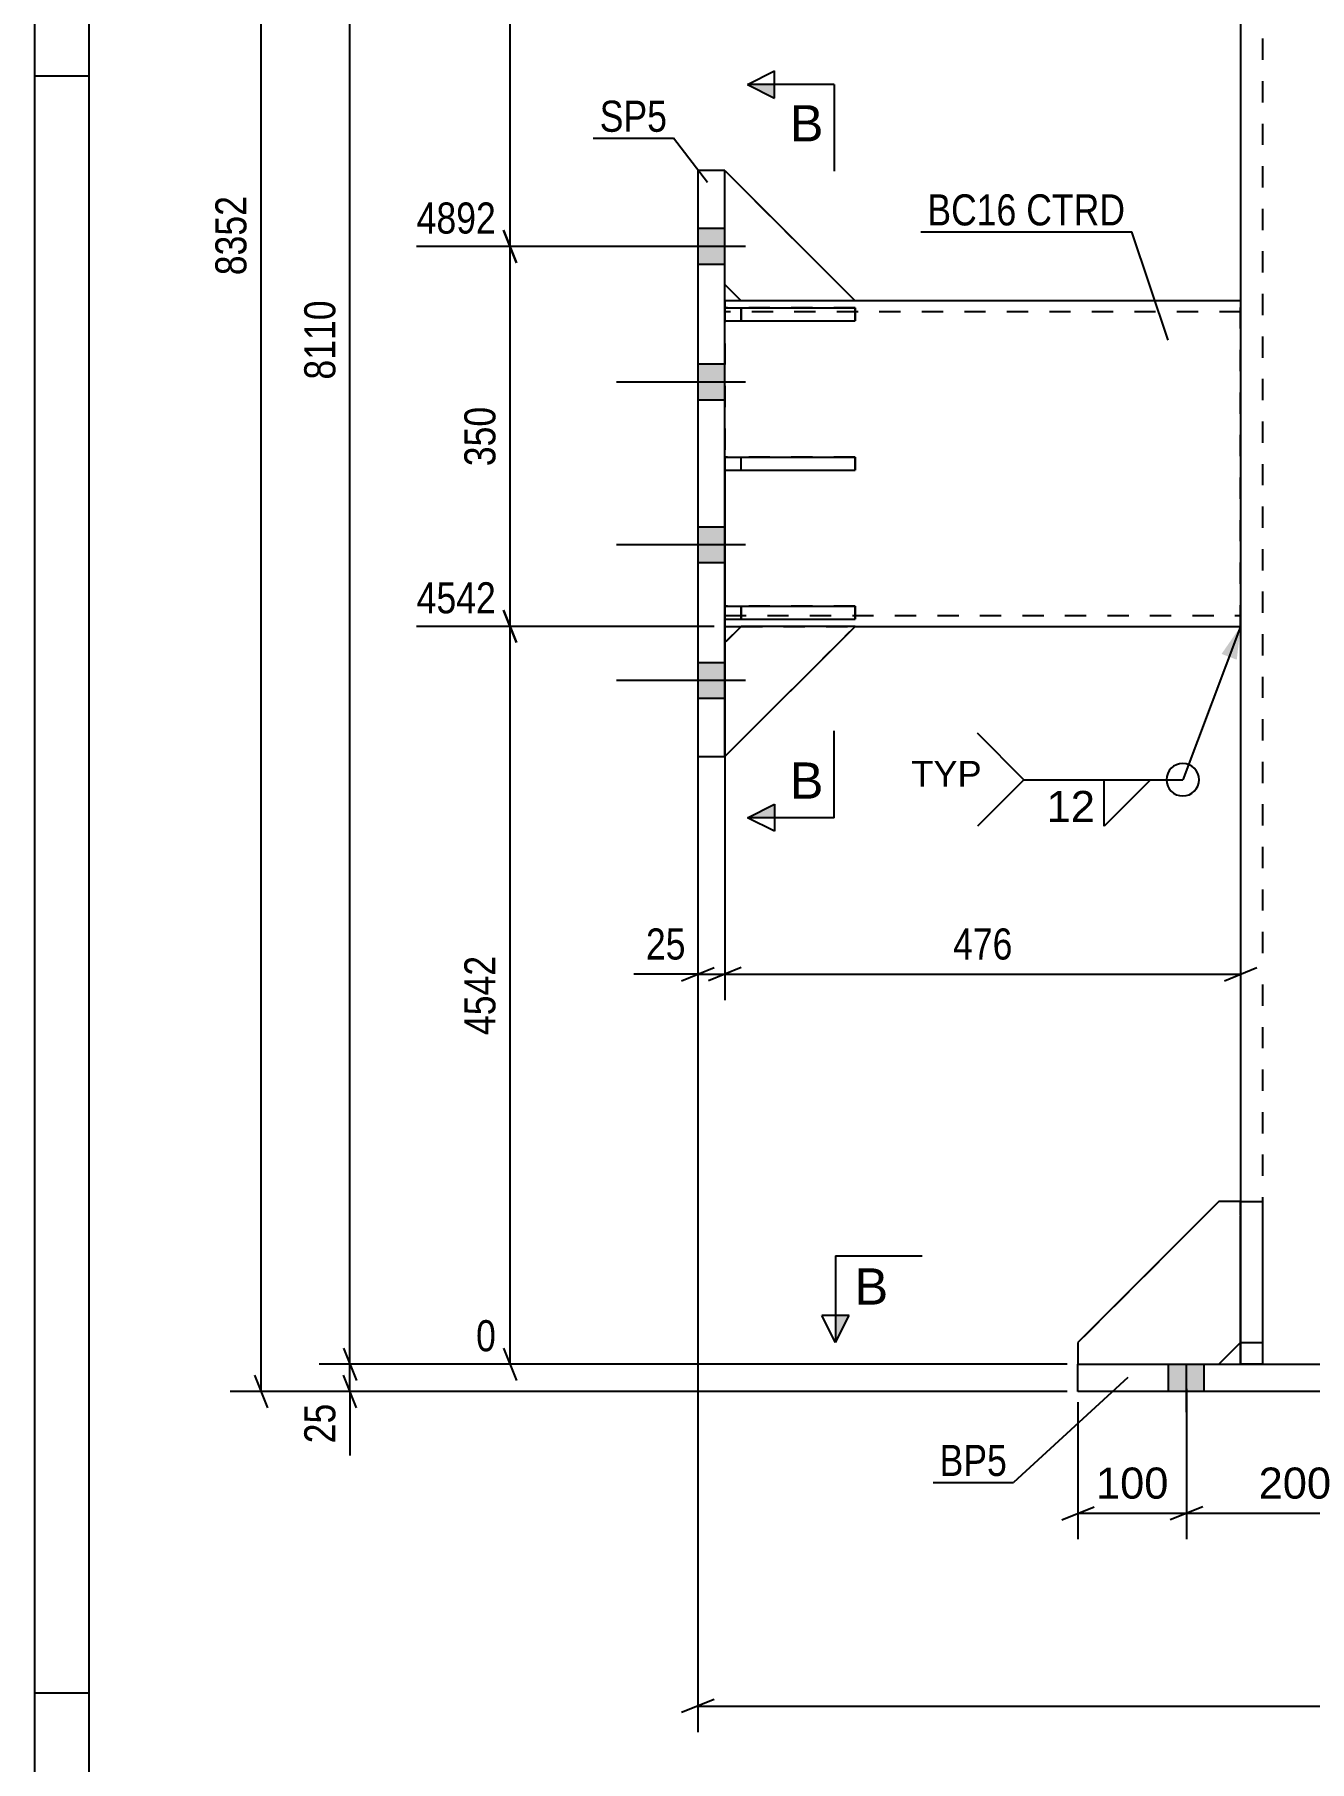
# Model space of a CAD drawing. Header units: millimetres. Extents: x -136 to 458, y -179 to 241.
# Drawn here: x -136.2 to -18.7, y -36.6 to 122.5 of the extents above; entities that cross this region are included whole.
import ezdxf

# ---------------------------------------------------------------- set-up
doc = ezdxf.new("R2010")
doc.units = ezdxf.units.MM
doc.linetypes.add('DXK_LINE_DOT2', pattern=[3.9198, 1.9599, -1.9599])
doc.styles.add('Arial', font='ARIAL.TTF', dxfattribs={"height": 0.2})
doc.styles.add('Arial Narrow', font='ARIALN.TTF', dxfattribs={"height": 0.2})

# ---------------------------------------------------------------- blocks, each defined once
blk = doc.blocks.new('Unknown-284876647-1134')
at = {"color": 5, "linetype": 'Continuous'}
for p, q in [((-136.22, 240.69), (-136.22, -179.31)), ((-131.22, 235.69), (-131.22, -174.31)), ((-131.22, 118.69), (-136.22, 118.69)), ((-131.22, -30.31), (-136.22, -30.31))]:
    blk.add_line(p, q, dxfattribs=at)
blk = doc.blocks.new('Part-284876647-1857 - 1855')
at = {"color": 2, "linetype": 'Continuous'}
for p, q in [((-25, 15), (-25, 0)), ((-25, 15), (-23, 15)), ((-23, 15), (-23, 0)), ((-25, 2), (-23, 2)), ((-25, 0), (-23, 0))]:
    blk.add_line(p, q, dxfattribs=at)
blk = doc.blocks.new('Part-284876647-1859 - 1855')
at = {"color": 2, "linetype": 'Continuous'}
for p, q in [((-27, 15), (-40, 2)), ((-25, 15), (-27, 15)), ((-40, 2), (-40, 0)), ((-27, 0), (-25, 2))]:
    blk.add_line(p, q, dxfattribs=at)
at = {"color": 7, "linetype": 'DXK_LINE_DOT2'}
for p, q in [((-25, 15), (-25, 2)), ((-40, 0), (-27, 0))]:
    blk.add_line(p, q, dxfattribs=at)
blk = doc.blocks.new('Part-284876647-1864 - 1855')
at = {"color": 2, "linetype": 'Continuous'}
for p, q in [((-40, -2.5), (-40, 0)), ((-40, 0), (40, 0)), ((40, 0), (40, -2.5)), ((40, -2.5), (-40, -2.5))]:
    blk.add_line(p, q, dxfattribs=at)
blk = doc.blocks.new('Part-284876647-1869 - 1855')
at = {"color": 2, "linetype": 'Continuous'}
for p, q in [((-25, 130), (-25, 36)), ((-25, 35), (-25, 15))]:
    blk.add_line(p, q, dxfattribs=at)
at = {"color": 7, "linetype": 'DXK_LINE_DOT2'}
for p, q in [((-23, 130), (-23, 36)), ((-23, 35), (-23, 0)), ((-25, 15), (-25, 0)), ((-25, 0), (25, 0))]:
    blk.add_line(p, q, dxfattribs=at)
blk = doc.blocks.new('Bolt-284876647-1872 - 1855')
at = {"linetype": 'Continuous'}
for points in [[(-75.06, 104.65), (-75.06, 101.35), (-72.56, 101.35), (-72.56, 104.65)], [(-75.06, 104.65), (-75.06, 101.35), (-72.56, 101.35), (-72.56, 104.65)], [(-75.06, 104.65), (-75.06, 101.35), (-72.56, 101.35), (-72.56, 104.65)], [(-75.06, 92.15), (-75.06, 88.85), (-72.56, 88.85), (-72.56, 92.15)], [(-75.06, 92.15), (-75.06, 88.85), (-72.56, 88.85), (-72.56, 92.15)], [(-75.06, 77.15), (-75.06, 73.85), (-72.56, 73.85), (-72.56, 77.15)], [(-75.06, 77.15), (-75.06, 73.85), (-72.56, 73.85), (-72.56, 77.15)], [(-75.06, 64.65), (-75.06, 61.35), (-72.56, 61.35), (-72.56, 64.65)], [(-75.06, 64.65), (-75.06, 61.35), (-72.56, 61.35), (-72.56, 64.65)], [(-75.06, 64.65), (-75.06, 61.35), (-72.56, 61.35), (-72.56, 64.65)]]:
    blk.add_hatch(color=1, dxfattribs=at).paths.add_polyline_path(points)
at = {"color": 1, "linetype": 'Continuous'}
for p, q in [((-72.56, 104.65), (-75.06, 104.65)), ((-72.56, 104.65), (-75.06, 104.65)), ((-72.56, 104.65), (-75.06, 104.65)), ((-70.66, 103), (-82.56, 103)), ((-70.66, 103), (-82.56, 103)), ((-70.66, 103), (-82.56, 103)), ((-72.56, 101.35), (-75.06, 101.35)), ((-72.56, 101.35), (-75.06, 101.35)), ((-72.56, 101.35), (-75.06, 101.35)), ((-72.56, 92.15), (-75.06, 92.15)), ((-72.56, 92.15), (-75.06, 92.15)), ((-70.66, 90.5), (-82.56, 90.5)), ((-70.66, 90.5), (-82.56, 90.5)), ((-72.56, 88.85), (-75.06, 88.85)), ((-72.56, 88.85), (-75.06, 88.85)), ((-72.56, 77.15), (-75.06, 77.15)), ((-72.56, 77.15), (-75.06, 77.15)), ((-70.66, 75.5), (-82.56, 75.5)), ((-70.66, 75.5), (-82.56, 75.5)), ((-72.56, 73.85), (-75.06, 73.85)), ((-72.56, 73.85), (-75.06, 73.85)), ((-72.56, 64.65), (-75.06, 64.65)), ((-72.56, 64.65), (-75.06, 64.65)), ((-72.56, 64.65), (-75.06, 64.65)), ((-70.66, 63), (-82.56, 63)), ((-70.66, 63), (-82.56, 63)), ((-70.66, 63), (-82.56, 63)), ((-72.56, 61.35), (-75.06, 61.35)), ((-72.56, 61.35), (-75.06, 61.35)), ((-72.56, 61.35), (-75.06, 61.35))]:
    blk.add_line(p, q, dxfattribs=at)
blk = doc.blocks.new('Bolt-284876647-1876 - 1855')
at = {"linetype": 'Continuous'}
for points in [[(-28.35, 0), (-31.65, 0), (-31.65, -2.5), (-28.35, -2.5)], [(-28.35, 0), (-31.65, 0), (-31.65, -2.5), (-28.35, -2.5)], [(-28.35, 0), (-31.65, 0), (-31.65, -2.5), (-28.35, -2.5)], [(-28.35, 0), (-31.65, 0), (-31.65, -2.5), (-28.35, -2.5)], [(-8.35, 0), (-11.65, 0), (-11.65, -2.5), (-8.35, -2.5)], [(-8.35, 0), (-11.65, 0), (-11.65, -2.5), (-8.35, -2.5)], [(11.65, 0), (8.35, 0), (8.35, -2.5), (11.65, -2.5)], [(11.65, 0), (8.35, 0), (8.35, -2.5), (11.65, -2.5)], [(31.65, 0), (28.35, 0), (28.35, -2.5), (31.65, -2.5)], [(31.65, 0), (28.35, 0), (28.35, -2.5), (31.65, -2.5)], [(31.65, 0), (28.35, 0), (28.35, -2.5), (31.65, -2.5)], [(31.65, 0), (28.35, 0), (28.35, -2.5), (31.65, -2.5)]]:
    blk.add_hatch(color=1, dxfattribs=at).paths.add_polyline_path(points)
at = {"color": 1, "linetype": 'Continuous'}
for p, q in [((-31.65, -2.5), (-31.65, 0)), ((-31.65, -2.5), (-31.65, 0)), ((-31.65, -2.5), (-31.65, 0)), ((-31.65, -2.5), (-31.65, 0)), ((-30, -4.4), (-30, 0)), ((-30, -4.4), (-30, 0)), ((-30, -4.4), (-30, 0)), ((-30, -4.4), (-30, 0)), ((-28.35, -2.5), (-28.35, 0)), ((-28.35, -2.5), (-28.35, 0)), ((-28.35, -2.5), (-28.35, 0)), ((-28.35, -2.5), (-28.35, 0)), ((-11.65, -2.5), (-11.65, 0)), ((-11.65, -2.5), (-11.65, 0)), ((-10, -4.4), (-10, 0)), ((-10, -4.4), (-10, 0)), ((-8.35, -2.5), (-8.35, 0)), ((-8.35, -2.5), (-8.35, 0)), ((8.35, -2.5), (8.35, 0)), ((8.35, -2.5), (8.35, 0)), ((10, -4.4), (10, 0)), ((10, -4.4), (10, 0)), ((11.65, -2.5), (11.65, 0)), ((11.65, -2.5), (11.65, 0)), ((28.35, -2.5), (28.35, 0)), ((28.35, -2.5), (28.35, 0)), ((28.35, -2.5), (28.35, 0)), ((28.35, -2.5), (28.35, 0)), ((30, -4.4), (30, 0)), ((30, -4.4), (30, 0)), ((30, -4.4), (30, 0)), ((30, -4.4), (30, 0)), ((31.65, -2.5), (31.65, 0)), ((31.65, -2.5), (31.65, 0)), ((31.65, -2.5), (31.65, 0)), ((31.65, -2.5), (31.65, 0))]:
    blk.add_line(p, q, dxfattribs=at)
blk = doc.blocks.new('Part-284876647-1888 - 1855')
at = {"color": 7, "linetype": 'DXK_LINE_DOT2'}
for p, q in [((-27, 15), (-40, 2)), ((-25, 15), (-27, 15)), ((-25, 2), (-25, 15)), ((-40, 2), (-40, 0)), ((-27, 0), (-25, 2)), ((-40, 0), (-27, 0))]:
    blk.add_line(p, q, dxfattribs=at)
blk = doc.blocks.new('Part-284876647-1889 - 1855')
at = {"color": 7, "linetype": 'DXK_LINE_DOT2'}
for p, q in [((-25, 0), (-25, 15)), ((-25, 15), (-23, 15)), ((-23, 15), (-23, 0)), ((-25, 2), (-23, 2)), ((-23, 0), (-25, 0))]:
    blk.add_line(p, q, dxfattribs=at)
blk = doc.blocks.new('Part-284876647-1954 - 1855')
at = {"color": 2, "linetype": 'Continuous'}
for p, q in [((-75.06, 110), (-75.06, 56)), ((-72.56, 110), (-75.06, 110)), ((-72.56, 56), (-72.56, 110)), ((-75.06, 56), (-72.56, 56))]:
    blk.add_line(p, q, dxfattribs=at)
blk = doc.blocks.new('Part-284876647-2083 - 1855')
at = {"color": 7, "linetype": 'DXK_LINE_DOT2'}
for p, q in [((-60.56, 69.85), (-72.56, 69.85)), ((-72.56, 69.85), (-72.56, 68.65)), ((-72.56, 68.65), (-60.56, 68.65)), ((-71.06, 69.85), (-71.06, 68.65)), ((-60.56, 68.65), (-60.56, 69.85))]:
    blk.add_line(p, q, dxfattribs=at)
blk = doc.blocks.new('Part-284876647-2028 - 1855')
at = {"color": 2, "linetype": 'Continuous'}
for p, q in [((-25, 98), (-72.56, 98)), ((-72.56, 68), (-71.06, 68)), ((-60.56, 68), (-25, 68))]:
    blk.add_line(p, q, dxfattribs=at)
at = {"color": 7, "linetype": 'DXK_LINE_DOT2'}
for p, q in [((-72.56, 98), (-72.56, 68)), ((-25, 68), (-25, 98)), ((-25, 97), (-72.56, 97)), ((-72.56, 69), (-25, 69)), ((-71.06, 68), (-60.56, 68))]:
    blk.add_line(p, q, dxfattribs=at)
blk = doc.blocks.new('Part-284876647-2074 - 1855')
at = {"color": 7, "linetype": 'DXK_LINE_DOT2'}
for p, q in [((-71.06, 68), (-72.56, 66.5)), ((-72.56, 56), (-60.56, 68)), ((-60.56, 68), (-71.06, 68)), ((-72.56, 66.5), (-72.56, 56))]:
    blk.add_line(p, q, dxfattribs=at)
blk = doc.blocks.new('Part-284876647-2075 - 1855')
at = {"color": 2, "linetype": 'Continuous'}
for p, q in [((-71.06, 68), (-72.56, 66.5)), ((-72.56, 56), (-60.56, 68)), ((-60.56, 68), (-71.06, 68)), ((-72.56, 66.5), (-72.56, 56))]:
    blk.add_line(p, q, dxfattribs=at)
blk = doc.blocks.new('Part-284876647-2076 - 1855')
at = {"color": 7, "linetype": 'DXK_LINE_DOT2'}
for p, q in [((-72.56, 99.5), (-72.56, 110)), ((-72.56, 110), (-60.56, 98)), ((-71.06, 98), (-72.56, 99.5)), ((-60.56, 98), (-71.06, 98))]:
    blk.add_line(p, q, dxfattribs=at)
blk = doc.blocks.new('Part-284876647-2077 - 1855')
at = {"color": 2, "linetype": 'Continuous'}
for p, q in [((-72.56, 99.5), (-72.56, 110)), ((-72.56, 110), (-60.56, 98)), ((-71.06, 98), (-72.56, 99.5)), ((-60.56, 98), (-71.06, 98))]:
    blk.add_line(p, q, dxfattribs=at)
blk = doc.blocks.new('Part-284876647-2078 - 1855')
at = {"color": 2, "linetype": 'Continuous'}
for p, q in [((-72.56, 83.6), (-60.56, 83.6)), ((-72.56, 83.6), (-72.56, 82.4)), ((-60.56, 83.6), (-60.56, 82.4)), ((-72.56, 82.4), (-60.56, 82.4))]:
    blk.add_line(p, q, dxfattribs=at)
at = {"color": 7, "linetype": 'DXK_LINE_DOT2'}
blk.add_line((-71.06, 82.4), (-71.06, 83.6), dxfattribs=at)
blk = doc.blocks.new('Part-284876647-2079 - 1855')
at = {"color": 2, "linetype": 'Continuous'}
for p, q in [((-72.56, 97.35), (-60.56, 97.35)), ((-72.56, 97.35), (-72.56, 96.15)), ((-60.56, 97.35), (-60.56, 96.15)), ((-72.56, 96.15), (-60.56, 96.15))]:
    blk.add_line(p, q, dxfattribs=at)
at = {"color": 7, "linetype": 'DXK_LINE_DOT2'}
blk.add_line((-71.06, 96.15), (-71.06, 97.35), dxfattribs=at)
blk = doc.blocks.new('Part-284876647-2080 - 1855')
at = {"color": 2, "linetype": 'Continuous'}
for p, q in [((-72.56, 69.85), (-60.56, 69.85)), ((-72.56, 69.85), (-72.56, 68.65)), ((-72.56, 68.65), (-60.56, 68.65)), ((-60.56, 69.85), (-60.56, 68.65))]:
    blk.add_line(p, q, dxfattribs=at)
at = {"color": 7, "linetype": 'DXK_LINE_DOT2'}
blk.add_line((-71.06, 68.65), (-71.06, 69.85), dxfattribs=at)
blk = doc.blocks.new('Part-284876647-2081 - 1855')
at = {"color": 7, "linetype": 'DXK_LINE_DOT2'}
for p, q in [((-60.56, 83.6), (-72.56, 83.6)), ((-72.56, 83.6), (-72.56, 82.4)), ((-71.06, 82.4), (-71.06, 83.6)), ((-60.56, 82.4), (-60.56, 83.6)), ((-72.56, 82.4), (-60.56, 82.4))]:
    blk.add_line(p, q, dxfattribs=at)
blk = doc.blocks.new('Part-284876647-2082 - 1855')
at = {"color": 7, "linetype": 'DXK_LINE_DOT2'}
for p, q in [((-60.56, 97.35), (-72.56, 97.35)), ((-72.56, 97.35), (-72.56, 96.15)), ((-71.06, 97.35), (-71.06, 96.15)), ((-60.56, 96.15), (-60.56, 97.35)), ((-72.56, 96.15), (-60.56, 96.15))]:
    blk.add_line(p, q, dxfattribs=at)
blk = doc.blocks.new('StraightDimension-284876647-2149 - 1855')
at = {"color": 7, "linetype": 'Continuous'}
for p, q in [((-75.06, 82), (-75.06, 33.55)), ((-72.56, 82), (-72.56, 33.55)), ((-76.56, 35.35), (-73.56, 36.55)), ((-75.06, 35.95), (-72.56, 35.95)), ((-71.06, 36.55), (-74.06, 35.35))]:
    blk.add_line(p, q, dxfattribs=at)
at = {"color": 0}
blk.add_wipeout([(-75.58, 36.7), (-75.58, 40.9), (-80.44, 40.9), (-80.44, 36.7)], dxfattribs=at)
at = {"color": 7, "linetype": 'Continuous'}
blk.add_line((-75.06, 35.95), (-80.97, 35.95), dxfattribs=at)
blk.add_line((-75.06, 35.95), (-80.97, 35.95), dxfattribs=at)
at = {"color": 3, "style": 'Arial Narrow'}
blk.add_text('25', height=2.863, dxfattribs=at).set_placement((-79.84, 37.3))
blk = doc.blocks.new('StraightDimension-284876647-4905 - 1855')
at = {"color": 7, "linetype": 'Continuous'}
for p, q in [((-107.13, 0), (-107.13, 188.79)), ((-107.73, 1.5), (-106.53, -1.5)), ((-41, 0), (-109.98, 0))]:
    blk.add_line(p, q, dxfattribs=at)
at = {"color": 0}
blk.add_wipeout([(-107.88, 98.65), (-112.08, 98.65), (-112.08, 90.14), (-107.88, 90.14)], dxfattribs=at)
at = {"color": 3, "style": 'Arial Narrow'}
blk.add_text('8110', height=2.863, rotation=90.0002, dxfattribs=at).set_placement((-108.48, 90.74))
blk = doc.blocks.new('StraightDimension-284876647-4906 - 1855')
at = {"color": 7, "linetype": 'Continuous'}
for p, q in [((-107.73, 1.5), (-106.53, -1.5)), ((-41, 0), (-109.98, 0)), ((-106.53, -4), (-107.73, -1)), ((-107.13, -2.5), (-107.13, 0)), ((-41, -2.5), (-109.98, -2.5))]:
    blk.add_line(p, q, dxfattribs=at)
at = {"color": 0}
blk.add_wipeout([(-107.88, -3.03), (-112.08, -3.03), (-112.08, -7.88), (-107.88, -7.88)], dxfattribs=at)
at = {"color": 7, "linetype": 'Continuous'}
blk.add_line((-107.13, -2.5), (-107.13, -8.41), dxfattribs=at)
blk.add_line((-107.13, -2.5), (-107.13, -8.41), dxfattribs=at)
at = {"color": 3, "style": 'Arial Narrow'}
blk.add_text('25', height=2.863, rotation=90.0002, dxfattribs=at).set_placement((-108.48, -7.28))
blk = doc.blocks.new('StraightDimension-284876647-2129 - 1855')
at = {"color": 7, "linetype": 'Continuous'}
for p, q in [((-72.56, 82), (-72.56, 33.55)), ((-25, 67), (-25, 33.55)), ((-71.06, 36.55), (-74.06, 35.35)), ((-72.56, 35.95), (-25, 35.95)), ((-26.5, 35.35), (-23.5, 36.55))]:
    blk.add_line(p, q, dxfattribs=at)
at = {"color": 0}
blk.add_wipeout([(-45.44, 36.7), (-45.44, 40.9), (-52.12, 40.9), (-52.12, 36.7)], dxfattribs=at)
at = {"color": 3, "style": 'Arial Narrow'}
blk.add_text('476', height=2.863, dxfattribs=at).set_placement((-51.52, 37.3))
blk = doc.blocks.new('StraightDimension-284876647-2289 - 1855')
at = {"color": 7, "linetype": 'Continuous'}
for p, q in [((-75.06, 55), (-75.06, -33.89)), ((74.94, 55), (74.94, -33.89)), ((-73.56, -30.89), (-76.56, -32.09)), ((-75.06, -31.49), (74.94, -31.49)), ((73.44, -32.09), (76.44, -30.89))]:
    blk.add_line(p, q, dxfattribs=at)
at = {"color": 0}
blk.add_wipeout([(4.99, -30.74), (4.99, -26.54), (-5.11, -26.54), (-5.11, -30.74)], dxfattribs=at)
at = {"color": 3, "style": 'Arial'}
blk.add_text('1500', height=2.865, dxfattribs=at).set_placement((-4.51, -30.14))
blk = doc.blocks.new('StraightDimension-284876647-2335 - 1855')
at = {"color": 7, "linetype": 'Continuous'}
for p, q in [((-30, -2.25), (-30, -16.13)), ((-10, -4.46), (-10, -16.13)), ((-28.5, -13.13), (-31.5, -14.33)), ((-30, -13.73), (-10, -13.73)), ((-11.5, -14.33), (-8.5, -13.13))]:
    blk.add_line(p, q, dxfattribs=at)
at = {"color": 0}
blk.add_wipeout([(-16.06, -12.98), (-16.06, -8.78), (-23.94, -8.78), (-23.94, -12.98)], dxfattribs=at)
at = {"color": 3, "style": 'Arial'}
blk.add_text('200', height=2.865, dxfattribs=at).set_placement((-23.34, -12.38))
blk = doc.blocks.new('StraightDimension-284876647-2345 - 1855')
at = {"color": 7, "linetype": 'Continuous'}
for p, q in [((-30, -2.25), (-30, -16.13)), ((-40, -3.5), (-40, -16.13)), ((-41.5, -14.33), (-38.5, -13.13)), ((-40, -13.73), (-30, -13.73)), ((-28.5, -13.13), (-31.5, -14.33))]:
    blk.add_line(p, q, dxfattribs=at)
at = {"color": 0}
blk.add_wipeout([(-31.06, -12.98), (-31.06, -8.78), (-38.94, -8.78), (-38.94, -12.98)], dxfattribs=at)
at = {"color": 3, "style": 'Arial'}
blk.add_text('100', height=2.865, dxfattribs=at).set_placement((-38.34, -12.38))
blk = doc.blocks.new('StraightDimension-284876647-2374 - 1855')
at = {"color": 7, "linetype": 'Continuous'}
for p, q in [((-91.77, 149.5), (-92.97, 152.5)), ((-76.1, 151), (-100.98, 151)), ((-92.37, 103), (-92.37, 151)), ((-92.97, 104.5), (-91.77, 101.5)), ((-81.06, 103), (-100.98, 103))]:
    blk.add_line(p, q, dxfattribs=at)
at = {"color": 0, "linetype": 'Continuous'}
blk.add_wipeout([(-93.07, 151.6), (-93.07, 155.8), (-101.58, 155.8), (-101.58, 151.6)], dxfattribs=at)
at = {"color": 0}
blk.add_wipeout([(-93.12, 131.26), (-97.32, 131.26), (-97.32, 122.74), (-93.12, 122.74)], dxfattribs=at)
at = {"color": 3, "linetype": 'Continuous', "style": 'Arial Narrow'}
blk.add_text('7732', height=2.863, dxfattribs=at).set_placement((-100.98, 152.2))
at = {"color": 3, "style": 'Arial Narrow'}
blk.add_text('2840', height=2.863, rotation=90.0002, dxfattribs=at).set_placement((-93.72, 123.34))
blk = doc.blocks.new('StraightDimension-284876647-2383 - 1855')
at = {"color": 7, "linetype": 'Continuous'}
for p, q in [((-91.77, 101.5), (-92.97, 104.5)), ((-81.06, 103), (-100.98, 103)), ((-92.37, 68), (-92.37, 103)), ((-92.97, 69.5), (-91.77, 66.5)), ((-73.56, 68), (-100.98, 68))]:
    blk.add_line(p, q, dxfattribs=at)
at = {"color": 0, "linetype": 'Continuous'}
blk.add_wipeout([(-93.07, 103.6), (-93.07, 107.8), (-101.58, 107.8), (-101.58, 103.6)], dxfattribs=at)
at = {"color": 0}
blk.add_wipeout([(-93.12, 88.84), (-97.32, 88.84), (-97.32, 82.16), (-93.12, 82.16)], dxfattribs=at)
at = {"color": 3, "linetype": 'Continuous', "style": 'Arial Narrow'}
blk.add_text('4892', height=2.863, dxfattribs=at).set_placement((-100.98, 104.2))
at = {"color": 3, "style": 'Arial Narrow'}
blk.add_text('350', height=2.863, rotation=90.0002, dxfattribs=at).set_placement((-93.72, 82.76))
blk = doc.blocks.new('StraightDimension-284876647-2390 - 1855')
at = {"color": 7, "linetype": 'Continuous'}
for p, q in [((-91.77, 66.5), (-92.97, 69.5)), ((-73.56, 68), (-100.98, 68)), ((-92.37, 0), (-92.37, 68)), ((-92.97, 1.5), (-91.77, -1.5)), ((-41, 0), (-95.5, 0))]:
    blk.add_line(p, q, dxfattribs=at)
at = {"color": 0, "linetype": 'Continuous'}
for points in [[(-93.07, 68.6), (-93.07, 72.8), (-101.58, 72.8), (-101.58, 68.6)], [(-93.07, 0.6), (-93.07, 4.8), (-96.1, 4.8), (-96.1, 0.6)]]:
    blk.add_wipeout(points, dxfattribs=at)
at = {"color": 0}
blk.add_wipeout([(-93.12, 38.26), (-97.32, 38.26), (-97.32, 29.74), (-93.12, 29.74)], dxfattribs=at)
at = {"color": 3, "linetype": 'Continuous', "style": 'Arial Narrow'}
for s, height, p in [('4542', 2.863, (-100.98, 69.2)), ('0', 2.86, (-95.5, 1.2))]:
    blk.add_text(s, height=height, dxfattribs=at).set_placement(p)
at = {"color": 3, "style": 'Arial Narrow'}
blk.add_text('4542', height=2.863, rotation=90.0002, dxfattribs=at).set_placement((-93.72, 30.34))
blk = doc.blocks.new('StraightDimension-284876647-2440 - 1855')
at = {"color": 7, "linetype": 'Continuous'}
for p, q in [((-115.33, -2.5), (-115.33, 210.52)), ((-115.93, -1), (-114.73, -4)), ((-41, -2.5), (-118.18, -2.5))]:
    blk.add_line(p, q, dxfattribs=at)
at = {"color": 0}
blk.add_wipeout([(-116.08, 108.27), (-120.28, 108.27), (-120.28, 99.76), (-116.08, 99.76)], dxfattribs=at)
at = {"color": 3, "style": 'Arial Narrow'}
blk.add_text('8352', height=2.863, rotation=90.0002, dxfattribs=at).set_placement((-116.68, 100.36))
blk = doc.blocks.new('Mark-284876647-1860 - 1855')
at = {"color": 0}
blk.add_wipeout([(-46.55, -10.29), (-46.55, -7.29), (-52.76, -7.29), (-52.76, -10.29)], dxfattribs=at)
blk.add_wipeout([(-46.55, -10.29), (-46.55, -7.29), (-52.76, -7.29), (-52.76, -10.29)], dxfattribs=at)
at = {"color": 30, "linetype": 'Continuous'}
for p in [(-35.41, -1.21), (-53.36, -10.89)]:
    blk.add_line(p, (-45.95, -10.89), dxfattribs=at)
at = {"color": 3, "style": 'Arial Narrow'}
blk.add_text('BP5', height=2.863, dxfattribs=at).set_placement((-52.76, -10.29))
blk = doc.blocks.new('Mark-284876647-1950 - 1855')
at = {"color": 0}
blk.add_wipeout([(-77.89, 113.58), (-77.89, 116.58), (-84.1, 116.58), (-84.1, 113.58)], dxfattribs=at)
blk.add_wipeout([(-77.89, 113.58), (-77.89, 116.58), (-84.1, 116.58), (-84.1, 113.58)], dxfattribs=at)
at = {"color": 30, "linetype": 'Continuous'}
for p in [(-84.7, 112.98), (-74.17, 108.9)]:
    blk.add_line(p, (-77.29, 112.98), dxfattribs=at)
at = {"color": 3, "style": 'Arial Narrow'}
blk.add_text('SP5', height=2.863, dxfattribs=at).set_placement((-84.1, 113.58))
blk = doc.blocks.new('Mark-284876647-2024 - 1855')
at = {"color": 0}
for points in [[(-45.67, 104.95), (-45.67, 107.95), (-53.89, 107.95), (-53.89, 104.95)], [(-35.65, 104.95), (-35.65, 107.95), (-44.77, 107.95), (-44.77, 104.95)]]:
    blk.add_wipeout(points, dxfattribs=at)
for points in [[(-45.67, 104.95), (-45.67, 107.95), (-53.89, 107.95), (-53.89, 104.95)], [(-35.65, 104.95), (-35.65, 107.95), (-44.77, 107.95), (-44.77, 104.95)]]:
    blk.add_wipeout(points, dxfattribs=at)
at = {"color": 30, "linetype": 'Continuous'}
for p in [(-54.49, 104.35), (-31.69, 94.38)]:
    blk.add_line(p, (-35.05, 104.35), dxfattribs=at)
at = {"color": 3, "style": 'Arial Narrow'}
for s, p in [('BC16', (-53.89, 104.95)), ('CTRD', (-44.77, 104.95))]:
    blk.add_text(s, height=2.863, dxfattribs=at).set_placement(p)
blk = doc.blocks.new('SectionMark-284876647-2473 - 1855')
at = {"linetype": 'Continuous'}
for points in [[(-62.36, 4.5), (-61.11, 4.5), (-62.36, 2)], [(44.81, 4.5), (46.06, 4.5), (46.06, 2)]]:
    blk.add_hatch(color=6, dxfattribs=at).paths.add_polyline_path(points)
at = {"color": 6, "linetype": 'Continuous'}
for p, q in [((-62.36, 10), (-54.36, 10)), ((-62.36, 10), (-62.36, 2)), ((46.06, 10), (38.06, 10)), ((46.06, 10), (46.06, 2)), ((-62.36, 2), (-63.61, 4.5)), ((-61.11, 4.5), (-63.61, 4.5)), ((-62.36, 2), (-61.11, 4.5)), ((44.81, 4.5), (47.31, 4.5)), ((46.06, 2), (44.81, 4.5)), ((47.31, 4.5), (46.06, 2))]:
    blk.add_line(p, q, dxfattribs=at)
at = {"color": 0, "linetype": 'Continuous'}
for points in [[(-57.5, 5.5), (-57.5, 9), (-60.61, 9), (-60.61, 5.5)], [(44.31, 5.5), (44.31, 9), (41.2, 9), (41.2, 5.5)]]:
    blk.add_wipeout(points, dxfattribs=at)
at = {"color": 3, "linetype": 'Continuous', "style": 'Arial'}
for p in [(-60.61, 5.5), (41.2, 5.5)]:
    blk.add_text('B', height=3.34, dxfattribs=at).set_placement(p)
blk = doc.blocks.new('SectionMark-284876647-2475 - 1855')
at = {"linetype": 'Continuous'}
for points in [[(-67.97, 117.94), (-67.97, 116.69), (-70.47, 117.94)], [(-67.97, 51.62), (-67.97, 50.37), (-70.47, 50.37)]]:
    blk.add_hatch(color=6, dxfattribs=at).paths.add_polyline_path(points)
at = {"color": 6, "linetype": 'Continuous'}
for p, q in [((-70.47, 117.94), (-67.97, 119.19)), ((-62.47, 117.94), (-70.47, 117.94)), ((-70.47, 117.94), (-67.97, 116.69)), ((-67.97, 116.69), (-67.97, 119.19)), ((-62.47, 117.94), (-62.47, 109.94)), ((-62.47, 50.37), (-62.47, 58.37)), ((-70.47, 50.37), (-67.97, 51.62)), ((-67.97, 51.62), (-67.97, 49.12)), ((-62.47, 50.37), (-70.47, 50.37)), ((-67.97, 49.12), (-70.47, 50.37))]:
    blk.add_line(p, q, dxfattribs=at)
at = {"color": 0, "linetype": 'Continuous'}
for points in [[(-63.47, 112.69), (-63.47, 116.19), (-66.58, 116.19), (-66.58, 112.69)], [(-63.47, 52.12), (-63.47, 55.62), (-66.58, 55.62), (-66.58, 52.12)]]:
    blk.add_wipeout(points, dxfattribs=at)
at = {"color": 3, "linetype": 'Continuous', "style": 'Arial'}
for p in [(-66.58, 112.69), (-66.58, 52.12)]:
    blk.add_text('B', height=3.34, dxfattribs=at).set_placement(p)
blk = doc.blocks.new('WeldMark-284876647-2515 - 1855')
at = {"linetype": 'Continuous'}
blk.add_hatch(color=30, dxfattribs=at).paths.add_polyline_path([(-26.76, 65.46), (-25, 68), (-25.36, 64.93)])
at = {"color": 30, "linetype": 'Continuous'}
blk.add_line((-25, 68), (-30.34, 53.87), dxfattribs=at)
at = {"color": 3, "linetype": 'Continuous'}
for q in [(-49.27, 58.15), (-49.27, 49.58)]:
    blk.add_line((-44.99, 53.87), q, dxfattribs=at)
for start, end in [(90, 270), (270, 90)]:
    blk.add_arc((-30.34, 53.87), 1.5, start, end, dxfattribs=at)
at = {"color": 0}
blk.add_wipeout([(-38.24, 49.77), (-38.24, 53.17), (-43.09, 53.17), (-43.09, 49.77)], dxfattribs=at)
at = {"color": 30, "linetype": 'Continuous'}
blk.add_line((-44.99, 53.87), (-30.34, 53.87), dxfattribs=at)
at = {"color": 3, "linetype": 'Continuous'}
for p, q in [((-37.58, 53.87), (-33.3, 53.87)), ((-33.3, 53.87), (-37.58, 49.58)), ((-37.58, 49.58), (-37.58, 53.87))]:
    blk.add_line(p, q, dxfattribs=at)
at = {"color": 3, "style": 'Arial'}
blk.add_text('12', height=2.865, dxfattribs=at).set_placement((-42.89, 49.97))
at = {"color": 0, "linetype": 'Continuous'}
blk.add_wipeout([(-48.89, 53.22), (-48.89, 55.72), (-55.37, 55.72), (-55.37, 53.22)], dxfattribs=at)
blk.add_wipeout([(-48.89, 53.22), (-48.89, 55.72), (-55.37, 55.72), (-55.37, 53.22)], dxfattribs=at)
at = {"color": 3, "linetype": 'Continuous', "style": 'Arial'}
blk.add_text('TYP', height=2.388, dxfattribs=at).set_placement((-55.37, 53.22))

msp = doc.modelspace()

# ---------------------------------------------------------------- block references
for name in ['Unknown-284876647-1134', 'Part-284876647-1869 - 1855', 'Part-284876647-1954 - 1855', 'Part-284876647-2076 - 1855', 'Part-284876647-2077 - 1855', 'Bolt-284876647-1872 - 1855', 'Part-284876647-2028 - 1855', 'Part-284876647-2079 - 1855', 'Part-284876647-2082 - 1855', 'Part-284876647-2078 - 1855', 'Part-284876647-2081 - 1855', 'Part-284876647-2083 - 1855', 'Part-284876647-2080 - 1855', 'Part-284876647-2074 - 1855', 'Part-284876647-2075 - 1855', 'Part-284876647-1859 - 1855', 'Part-284876647-1888 - 1855', 'Part-284876647-1857 - 1855', 'Part-284876647-1889 - 1855', 'Part-284876647-1864 - 1855', 'Bolt-284876647-1876 - 1855']:
    msp.add_blockref(name, (0, 0))

# ---------------------------------------------------------------- next in the draw order: block references
msp.add_blockref('StraightDimension-284876647-2149 - 1855', (0, 0))

# ---------------------------------------------------------------- next in the draw order: block references
msp.add_blockref('StraightDimension-284876647-4905 - 1855', (0, 0))

# ---------------------------------------------------------------- next in the draw order: block references
for name in ['StraightDimension-284876647-2374 - 1855', 'StraightDimension-284876647-2129 - 1855', 'StraightDimension-284876647-4906 - 1855']:
    msp.add_blockref(name, (0, 0))

# ---------------------------------------------------------------- next in the draw order: block references
for name in ['StraightDimension-284876647-2383 - 1855', 'StraightDimension-284876647-2289 - 1855']:
    msp.add_blockref(name, (0, 0))

# ---------------------------------------------------------------- next in the draw order: block references
msp.add_blockref('StraightDimension-284876647-2335 - 1855', (0, 0))

# ---------------------------------------------------------------- next in the draw order: block references
msp.add_blockref('StraightDimension-284876647-2345 - 1855', (0, 0))

# ---------------------------------------------------------------- next in the draw order: block references
msp.add_blockref('StraightDimension-284876647-2390 - 1855', (0, 0))

# ---------------------------------------------------------------- next in the draw order: block references
msp.add_blockref('StraightDimension-284876647-2440 - 1855', (0, 0))

# ---------------------------------------------------------------- next in the draw order: block references
for name in ['SectionMark-284876647-2475 - 1855', 'Mark-284876647-1950 - 1855', 'Mark-284876647-2024 - 1855', 'WeldMark-284876647-2515 - 1855', 'SectionMark-284876647-2473 - 1855', 'Mark-284876647-1860 - 1855']:
    msp.add_blockref(name, (0, 0))

doc.saveas('drawing.dxf')
